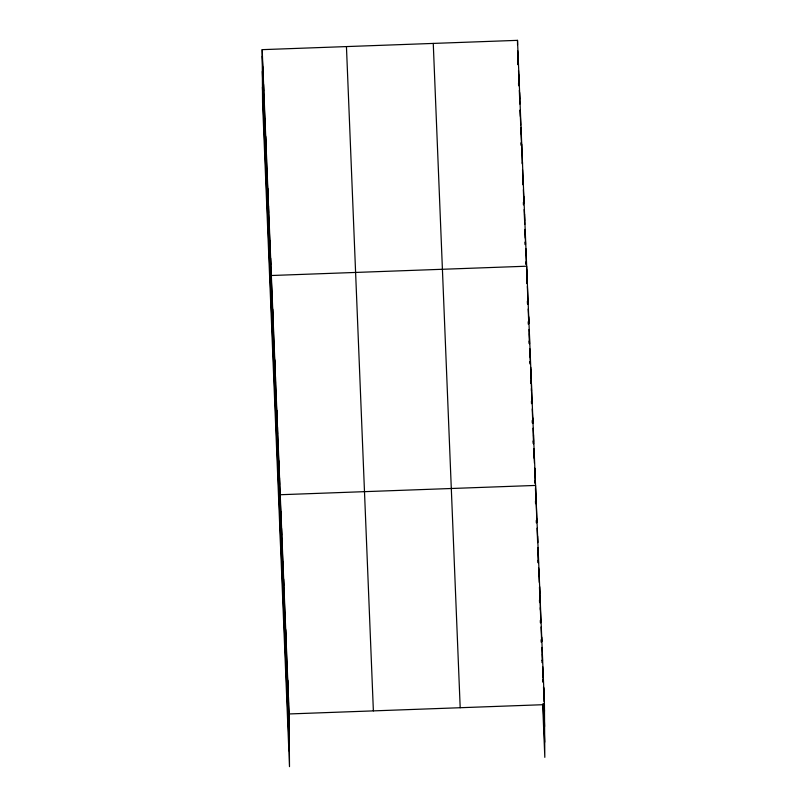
<?xml version="1.0" encoding="UTF-8"?>
<svg xmlns="http://www.w3.org/2000/svg" width="807" height="807" viewBox="0 0 807 807"><rect width="100%" height="100%" fill="white"/><g stroke="black" fill="none" stroke-linecap="round" stroke-linejoin="round"><path stroke-width="1.21" d="M262.184 49.651L289.118 713.953L289.491 766.65L262.557 102.348L262.184 49.651L517.509 40.35L544.443 704.652L544.816 757.349L542.667 704.35M289.118 713.953L544.443 704.652M517.711 50.7L518.265 64.348L518.215 57.721M518.518 70.562L519.123 85.451M519.325 90.414L519.869 104.063M520.122 110.266L520.727 125.166M520.929 130.129L521.534 145.018M522.29 163.629L521.736 144.594M522.543 169.843L523.148 184.732M523.35 189.695L523.894 203.344L523.854 196.716M524.147 209.548L524.752 224.447M524.953 229.41L525.559 244.299M525.761 249.262L526.366 264.151M526.567 269.114L527.153 283.681M527.99 304.158L527.375 286.394M528.182 308.98L528.767 323.436L528.716 316.808M529.009 329.458L529.594 343.913M529.796 348.725L530.381 363.18M530.623 369.202L531.208 383.658M531.399 388.48L531.995 402.925M532.237 408.947L532.822 423.403M533.013 428.224L533.649 443.88M533.851 448.702L534.436 463.157M534.627 467.969L535.212 482.425M535.455 488.447L536.04 502.902M536.826 522.179L536.241 502.297M537.069 528.202L537.654 542.657L537.613 536.03M537.845 547.469L538.481 563.125M538.683 567.946L539.268 582.402M539.459 587.224L540.095 602.879M540.297 607.701L540.882 622.147M541.073 626.968L541.658 641.424M541.901 647.446L542.445 660.691L542.395 654.063M542.687 666.713L543.323 682.379M543.514 687.191L544.1 701.646M544.2 704.057L544.493 711.28M517.67 62.179L517.761 64.661M518.518 83.272L518.619 85.764M520.939 142.849L521.04 145.331M523.35 202.416L523.45 204.897M524.964 242.13L525.064 244.612M525.771 261.982L525.871 264.464M527.364 301.293L527.455 303.704M528.192 321.771L528.292 324.182M528.968 341.038L529.069 343.449M529.806 361.516L529.896 363.927M530.582 380.793L530.683 383.204M531.409 401.271L531.51 403.682M532.196 420.538L532.287 422.949M533.024 441.015L533.124 443.426M534.638 480.77L534.738 483.171M535.465 501.238L535.566 503.649M536.252 520.515L536.342 522.926M537.855 560.26L537.956 562.671M539.469 600.015L539.57 602.426M540.297 620.492L540.397 622.893M541.083 639.759L541.184 642.17M541.911 660.237L542.011 662.648M542.697 679.514L542.788 681.915M543.666 703.603L544.594 726.482M543.141 703.603L544.705 742.147M433.258 43.417L460.192 707.729M346.445 46.584L373.379 710.886M262.235 56.278L289.168 720.58M262.336 71.48L289.269 735.782M262.446 87.146L289.38 751.448M543.767 687.796L543.807 694.423M543.081 670.93L543.121 677.557M541.709 637.207L541.739 641.626M541.023 620.341L541.043 622.55M540.347 603.475L540.387 610.102M539.661 586.618L539.701 593.246M538.975 569.752L539.026 576.38M538.289 552.886L538.34 559.513M536.927 519.163L536.948 522.472M535.677 502.196L535.555 485.431L280.231 494.731L280.604 547.428M534.87 468.574L534.92 475.202M534.194 451.708L534.234 458.336M533.508 434.842L533.548 441.469M532.822 417.986L532.862 423.504M532.136 401.119L532.156 403.329M531.46 384.253L531.5 390.881M530.774 367.397L530.814 374.024M530.088 350.531L530.138 357.158M529.402 333.664L529.453 340.292M528.04 299.942L528.071 304.36M526.789 282.975L526.668 266.209L271.344 275.51L271.707 328.207M525.962 248.838L526.013 255.466M525.266 231.468L525.307 238.095M524.56 214.087L524.6 220.725M523.148 179.346L523.188 184.864M522.442 161.965L522.462 164.174M521.04 127.224L521.08 133.851M520.333 109.843L520.374 116.47M519.627 92.472L519.668 99.1M518.921 75.101L518.972 81.729M517.509 40.35L517.539 44.768M288.432 697.097L288.482 703.724M287.756 680.23L287.796 686.858M287.07 663.364L287.11 669.992M286.384 646.508L286.435 653.135M285.698 629.642L285.749 636.269M285.012 612.775L285.063 619.403M284.336 595.919L284.377 602.547M283.65 579.053L283.701 585.68M282.964 562.186L283.015 568.814M282.279 545.32L282.329 551.958M281.603 528.464L281.643 535.091M280.917 511.598L280.957 518.225M279.545 477.875L279.595 484.503M278.869 461.009L278.909 467.636M278.183 444.143L278.223 450.77M277.497 427.286L277.547 433.914M276.811 410.42L276.862 417.048M276.125 393.554L276.176 400.181M275.449 376.698L275.49 383.325M274.763 359.831L274.804 366.459M274.077 342.965L274.128 349.592M273.391 326.109L273.442 332.736M272.716 309.242L272.756 315.87M272.03 292.376L272.07 299.004M270.638 258.139L270.688 264.767M269.931 240.768L269.982 247.396M269.235 223.388L269.276 230.015M268.529 206.017L268.57 212.645M267.823 188.646L267.863 195.274M267.117 171.266L267.167 177.893M266.411 153.895L266.461 160.522M265.705 136.524L265.755 143.152M265.009 119.143L265.049 125.771M264.303 101.773L264.343 108.4M263.596 84.402L263.637 91.03M262.89 67.021L262.941 73.649"/></g></svg>
